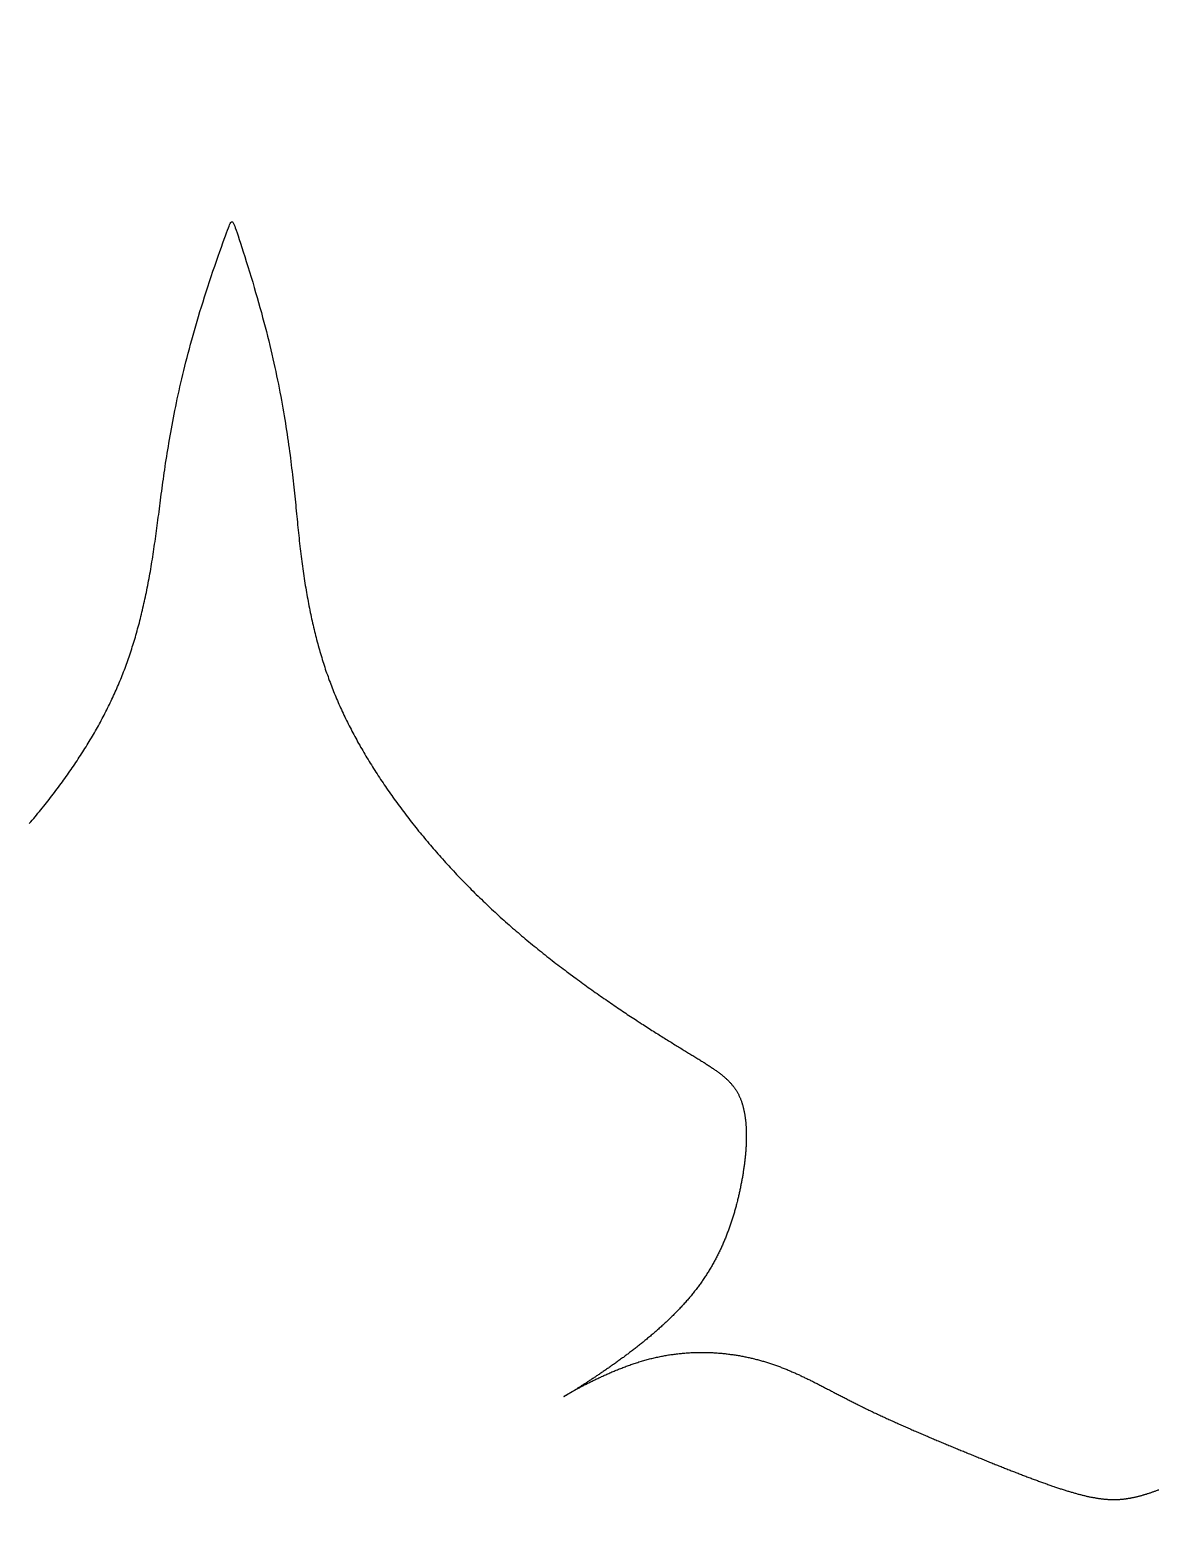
# Model space of a CAD drawing. Header units: feet. Extents: x 0 to 841, y 0 to 594.
# Drawn here: x 649.676 to 650.113, y 121.407 to 121.985 of the extents above; entities that cross this region are included whole.
import ezdxf

# ---------------------------------------------------------------- set-up
doc = ezdxf.new("R2010")
doc.units = ezdxf.units.FT
doc.header["$MEASUREMENT"] = 0
doc.layers.add('LOGO', color=7, linetype='Continuous')

# ---------------------------------------------------------------- blocks, each defined once
blk = doc.blocks.new('YOTA')
h = blk.add_hatch(color=1)
edge = h.paths.add_edge_path()
edge.add_arc((302.8865, 246.9749), 39.995, 0, 360)
edge = h.paths.add_edge_path(flags=16)
edge.add_arc((302.8865, 246.9749), 39.7003, 0, 360)
at = {"color": 2}
blk.add_lwpolyline([(302.1669, 213.4673), (302.1687, 213.4694), (302.1705, 213.4715), (302.1723, 213.4737), (302.1741, 213.4758), (302.1758, 213.4779), (302.1776, 213.4801), (302.1794, 213.4822), (302.1811, 213.4844), (302.1828, 213.4865), (302.1846, 213.4887), (302.1863, 213.4908), (302.188, 213.493), (302.1897, 213.4951), (302.1914, 213.4973), (302.1931, 213.4994), (302.1947, 213.5016), (302.1964, 213.5037), (302.198, 213.5059), (302.1997, 213.5081), (302.2013, 213.5102), (302.2029, 213.5124), (302.2045, 213.5146), (302.2061, 213.5167), (302.2077, 213.5189), (302.2092, 213.5211), (302.2108, 213.5232), (302.2123, 213.5254), (302.2139, 213.5276), (302.2154, 213.5297), (302.2169, 213.5319), (302.2184, 213.5341), (302.2199, 213.5362), (302.2214, 213.5384), (302.2229, 213.5406), (302.2243, 213.5427), (302.2258, 213.5449), (302.2272, 213.5471), (302.2286, 213.5493), (302.23, 213.5514), (302.2314, 213.5536), (302.2328, 213.5558), (302.2342, 213.5579), (302.2356, 213.5601), (302.2369, 213.5623), (302.2383, 213.5644), (302.2396, 213.5666), (302.2409, 213.5687), (302.2422, 213.5709), (302.2435, 213.5731), (302.2448, 213.5752), (302.246, 213.5774), (302.2473, 213.5796), (302.2485, 213.5817), (302.2498, 213.5839), (302.251, 213.5861), (302.2522, 213.5882), (302.2534, 213.5904), (302.2546, 213.5926), (302.2557, 213.5947), (302.2569, 213.5969), (302.2581, 213.5991), (302.2592, 213.6012), (302.2603, 213.6034), (302.2614, 213.6056), (302.2625, 213.6078), (302.2636, 213.61), (302.2647, 213.6122), (302.2658, 213.6143), (302.2668, 213.6165), (302.2679, 213.6187), (302.2689, 213.6209), (302.27, 213.6232), (302.271, 213.6254), (302.272, 213.6276), (302.273, 213.6298), (302.274, 213.632), (302.275, 213.6343), (302.2759, 213.6365), (302.2769, 213.6388), (302.2778, 213.641), (302.2788, 213.6433), (302.2797, 213.6455), (302.2806, 213.6478), (302.2815, 213.6501), (302.2824, 213.6524), (302.2833, 213.6547), (302.2842, 213.657), (302.2851, 213.6593), (302.2859, 213.6616), (302.2868, 213.664), (302.2876, 213.6663), (302.2884, 213.6686), (302.2893, 213.671), (302.2901, 213.6734), (302.2909, 213.6757), (302.2917, 213.6781), (302.2925, 213.6805), (302.2933, 213.6829), (302.294, 213.6854), (302.2948, 213.6878), (302.2956, 213.6902), (302.2963, 213.6927), (302.297, 213.6951), (302.2978, 213.6976), (302.2985, 213.7001), (302.2992, 213.7026), (302.2999, 213.7051), (302.3006, 213.7077), (302.3013, 213.7102), (302.302, 213.7127), (302.3027, 213.7153), (302.3033, 213.7179), (302.304, 213.7205), (302.3046, 213.7231), (302.3053, 213.7257), (302.3059, 213.7284), (302.3066, 213.731), (302.3072, 213.7337), (302.3078, 213.7364), (302.3084, 213.7391), (302.309, 213.7418), (302.3096, 213.7445), (302.3102, 213.7473), (302.3108, 213.75), (302.3114, 213.7528), (302.3119, 213.7556), (302.3125, 213.7584), (302.313, 213.7613), (302.3136, 213.7641), (302.3141, 213.767), (302.3147, 213.7699), (302.3152, 213.7728), (302.3157, 213.7757), (302.3163, 213.7787), (302.3168, 213.7816), (302.3173, 213.7846), (302.3178, 213.7876), (302.3183, 213.7906), (302.3188, 213.7937), (302.3193, 213.7967), (302.3197, 213.7998), (302.3202, 213.8029), (302.3207, 213.8061), (302.3212, 213.8092), (302.3216, 213.8124), (302.3221, 213.8156), (302.3225, 213.8188), (302.323, 213.822), (302.3234, 213.8253), (302.3239, 213.8286), (302.3243, 213.8319), (302.3248, 213.8352), (302.3252, 213.8386), (302.3257, 213.842), (302.3261, 213.8454), (302.3266, 213.8489), (302.327, 213.8523), (302.3275, 213.8558), (302.3279, 213.8594), (302.3284, 213.8629), (302.3288, 213.8665), (302.3293, 213.8701), (302.3298, 213.8738), (302.3303, 213.8775), (302.3308, 213.8812), (302.3313, 213.8849), (302.3318, 213.8887), (302.3324, 213.8926), (302.3329, 213.8964), (302.3335, 213.9003), (302.334, 213.9042), (302.3346, 213.9082), (302.3352, 213.9122), (302.3358, 213.9163), (302.3365, 213.9204), (302.3371, 213.9245), (302.3378, 213.9287), (302.3385, 213.9329), (302.3392, 213.9371), (302.3399, 213.9414), (302.3407, 213.9458), (302.3414, 213.9501), (302.3422, 213.9546), (302.3431, 213.959), (302.3439, 213.9636), (302.3448, 213.9681), (302.3457, 213.9727), (302.3466, 213.9774), (302.3476, 213.9821), (302.3486, 213.9869), (302.3496, 213.9917), (302.3506, 213.9965), (302.3517, 214.0014), (302.3528, 214.0064), (302.354, 214.0114), (302.3552, 214.0165), (302.3564, 214.0216), (302.3576, 214.0268), (302.3589, 214.032), (302.3603, 214.0373), (302.3616, 214.0426), (302.363, 214.048), (302.3645, 214.0535), (302.3659, 214.059), (302.3675, 214.0646), (302.369, 214.0702), (302.3707, 214.0759), (302.3723, 214.0817), (302.374, 214.0875), (302.3758, 214.0934), (302.3775, 214.0993), (302.3794, 214.1053), (302.3813, 214.1114), (302.3832, 214.1175), (302.3852, 214.1237), (302.3872, 214.13), (302.3893, 214.1363), (302.3915, 214.1427), (302.3936, 214.1491), (302.3958, 214.1554), (302.3979, 214.1616), (302.4, 214.1677), (302.4021, 214.1735), (302.404, 214.179), (302.4058, 214.1841), (302.4075, 214.1888), (302.409, 214.193), (302.4104, 214.1967), (302.4116, 214.1999), (302.4126, 214.2026), (302.4135, 214.2048), (302.4142, 214.2066), (302.4149, 214.208), (302.4155, 214.2091), (302.416, 214.2098), (302.4165, 214.2102), (302.417, 214.2103), (302.4175, 214.2102), (302.418, 214.2097), (302.4185, 214.209), (302.4191, 214.208), (302.4197, 214.2065), (302.4204, 214.2047), (302.4212, 214.2025), (302.4222, 214.1997), (302.4233, 214.1965), (302.4245, 214.1928), (302.4259, 214.1885), (302.4274, 214.1838), (302.4291, 214.1786), (302.4309, 214.1731), (302.4328, 214.1672), (302.4347, 214.1611), (302.4367, 214.1548), (302.4387, 214.1484), (302.4406, 214.142), (302.4426, 214.1355), (302.4445, 214.1291), (302.4463, 214.1228), (302.4482, 214.1166), (302.4499, 214.1104), (302.4516, 214.1043), (302.4533, 214.0982), (302.4549, 214.0922), (302.4565, 214.0863), (302.458, 214.0804), (302.4595, 214.0746), (302.461, 214.0689), (302.4624, 214.0632), (302.4637, 214.0576), (302.4651, 214.0521), (302.4663, 214.0466), (302.4676, 214.0411), (302.4688, 214.0357), (302.47, 214.0304), (302.4711, 214.0252), (302.4722, 214.0199), (302.4733, 214.0148), (302.4743, 214.0097), (302.4753, 214.0047), (302.4763, 213.9997), (302.4772, 213.9947), (302.4781, 213.9898), (302.479, 213.985), (302.4799, 213.9802), (302.4807, 213.9755), (302.4815, 213.9708), (302.4823, 213.9662), (302.483, 213.9616), (302.4837, 213.957), (302.4844, 213.9525), (302.4851, 213.9481), (302.4858, 213.9437), (302.4864, 213.9393), (302.487, 213.935), (302.4876, 213.9307), (302.4881, 213.9265), (302.4887, 213.9223), (302.4892, 213.9182), (302.4897, 213.9141), (302.4902, 213.91), (302.4907, 213.906), (302.4912, 213.902), (302.4917, 213.898), (302.4921, 213.8941), (302.4925, 213.8903), (302.493, 213.8864), (302.4934, 213.8826), (302.4938, 213.8789), (302.4942, 213.8751), (302.4946, 213.8714), (302.4949, 213.8678), (302.4953, 213.8641), (302.4957, 213.8605), (302.496, 213.8569), (302.4964, 213.8534), (302.4967, 213.8499), (302.4971, 213.8464), (302.4974, 213.843), (302.4978, 213.8395), (302.4981, 213.8361), (302.4985, 213.8327), (302.4988, 213.8294), (302.4992, 213.8261), (302.4995, 213.8228), (302.4999, 213.8195), (302.5002, 213.8162), (302.5006, 213.813), (302.501, 213.8098), (302.5014, 213.8066), (302.5017, 213.8035), (302.5021, 213.8003), (302.5025, 213.7972), (302.5029, 213.7941), (302.5033, 213.791), (302.5037, 213.788), (302.5041, 213.7849), (302.5045, 213.7819), (302.5049, 213.7789), (302.5054, 213.7759), (302.5058, 213.773), (302.5063, 213.77), (302.5067, 213.7671), (302.5072, 213.7642), (302.5076, 213.7613), (302.5081, 213.7585), (302.5086, 213.7556), (302.509, 213.7528), (302.5095, 213.75), (302.51, 213.7472), (302.5105, 213.7444), (302.511, 213.7416), (302.5116, 213.7389), (302.5121, 213.7361), (302.5126, 213.7334), (302.5132, 213.7307), (302.5137, 213.728), (302.5143, 213.7254), (302.5148, 213.7227), (302.5154, 213.7201), (302.516, 213.7175), (302.5166, 213.7148), (302.5171, 213.7122), (302.5177, 213.7097), (302.5184, 213.7071), (302.519, 213.7045), (302.5196, 213.702), (302.5202, 213.6994), (302.5209, 213.6969), (302.5215, 213.6944), (302.5222, 213.6919), (302.5229, 213.6894), (302.5235, 213.687), (302.5242, 213.6845), (302.5249, 213.682), (302.5256, 213.6796), (302.5263, 213.6772), (302.527, 213.6748), (302.5278, 213.6723), (302.5285, 213.6699), (302.5293, 213.6676), (302.53, 213.6652), (302.5308, 213.6628), (302.5316, 213.6604), (302.5323, 213.6581), (302.5331, 213.6557), (302.5339, 213.6534), (302.5348, 213.6511), (302.5356, 213.6488), (302.5364, 213.6464), (302.5372, 213.6441), (302.5381, 213.6418), (302.539, 213.6395), (302.5398, 213.6373), (302.5407, 213.635), (302.5416, 213.6327), (302.5425, 213.6304), (302.5434, 213.6282), (302.5443, 213.6259), (302.5453, 213.6237), (302.5462, 213.6214), (302.5472, 213.6192), (302.5481, 213.6169), (302.5491, 213.6147), (302.5501, 213.6125), (302.5511, 213.6103), (302.5521, 213.608), (302.5531, 213.6058), (302.5542, 213.6036), (302.5552, 213.6014), (302.5563, 213.5992), (302.5573, 213.597), (302.5584, 213.5948), (302.5595, 213.5926), (302.5606, 213.5904), (302.5617, 213.5882), (302.5628, 213.586), (302.564, 213.5838), (302.5651, 213.5816), (302.5663, 213.5794), (302.5674, 213.5772), (302.5686, 213.575), (302.5698, 213.5728), (302.571, 213.5706), (302.5722, 213.5684), (302.5734, 213.5662), (302.5747, 213.564), (302.5759, 213.5618), (302.5772, 213.5596), (302.5785, 213.5574), (302.5798, 213.5552), (302.5811, 213.553), (302.5824, 213.5507), (302.5837, 213.5485), (302.585, 213.5463), (302.5864, 213.5441), (302.5878, 213.5419), (302.5891, 213.5397), (302.5905, 213.5375), (302.5919, 213.5353), (302.5933, 213.5331), (302.5947, 213.5309), (302.5962, 213.5287), (302.5976, 213.5264), (302.599, 213.5242), (302.6005, 213.522), (302.602, 213.5198), (302.6035, 213.5176), (302.605, 213.5154), (302.6065, 213.5132), (302.608, 213.511), (302.6095, 213.5088), (302.6111, 213.5065), (302.6126, 213.5043), (302.6142, 213.5021), (302.6157, 213.4999), (302.6173, 213.4977), (302.6189, 213.4955), (302.6205, 213.4933), (302.6221, 213.4911), (302.6238, 213.4889), (302.6254, 213.4867), (302.627, 213.4845), (302.6287, 213.4823), (302.6304, 213.4801), (302.632, 213.4779), (302.6337, 213.4757), (302.6354, 213.4735), (302.6371, 213.4713), (302.6388, 213.4691), (302.6405, 213.4669), (302.6423, 213.4648), (302.644, 213.4626), (302.6458, 213.4604), (302.6475, 213.4582), (302.6493, 213.456), (302.6511, 213.4539), (302.6529, 213.4517), (302.6547, 213.4495), (302.6565, 213.4474), (302.6583, 213.4452), (302.6601, 213.443), (302.662, 213.4409), (302.6638, 213.4387), (302.6656, 213.4366), (302.6675, 213.4344), (302.6694, 213.4323), (302.6713, 213.4301), (302.6731, 213.428), (302.675, 213.4259), (302.6769, 213.4237), (302.6788, 213.4216), (302.6808, 213.4195), (302.6827, 213.4174), (302.6846, 213.4153), (302.6866, 213.4131), (302.6885, 213.411), (302.6905, 213.4089), (302.6924, 213.4068), (302.6944, 213.4047), (302.6964, 213.4026), (302.6984, 213.4006), (302.7004, 213.3985), (302.7024, 213.3964), (302.7044, 213.3943), (302.7064, 213.3922), (302.7085, 213.3902), (302.7105, 213.3881), (302.7125, 213.3861), (302.7146, 213.384), (302.7166, 213.382), (302.7187, 213.3799), (302.7208, 213.3779), (302.7229, 213.3759), (302.7249, 213.3739), (302.727, 213.3718), (302.7291, 213.3698), (302.7312, 213.3678), (302.7334, 213.3658), (302.7355, 213.3638), (302.7376, 213.3618), (302.7397, 213.3599), (302.7419, 213.3579), (302.744, 213.3559), (302.7462, 213.354), (302.7483, 213.352), (302.7505, 213.35), (302.7526, 213.3481), (302.7548, 213.3462), (302.757, 213.3442), (302.7592, 213.3423), (302.7614, 213.3404), (302.7635, 213.3385), (302.7657, 213.3366), (302.7679, 213.3347), (302.7702, 213.3328), (302.7724, 213.3309), (302.7746, 213.329), (302.7768, 213.3272), (302.779, 213.3253), (302.7812, 213.3234), (302.7835, 213.3216), (302.7857, 213.3198), (302.7879, 213.3179), (302.7901, 213.3161), (302.7924, 213.3143), (302.7946, 213.3125), (302.7968, 213.3107), (302.7991, 213.3089), (302.8013, 213.3071), (302.8036, 213.3053), (302.8058, 213.3035), (302.808, 213.3018), (302.8103, 213.3), (302.8125, 213.2983), (302.8148, 213.2965), (302.817, 213.2948), (302.8192, 213.2931), (302.8215, 213.2914), (302.8237, 213.2897), (302.8259, 213.288), (302.8282, 213.2863), (302.8304, 213.2846), (302.8326, 213.283), (302.8348, 213.2813), (302.8371, 213.2797), (302.8393, 213.278), (302.8415, 213.2764), (302.8437, 213.2748), (302.8459, 213.2731), (302.8481, 213.2715), (302.8503, 213.2699), (302.8525, 213.2684), (302.8547, 213.2668), (302.8569, 213.2652), (302.859, 213.2637), (302.8612, 213.2621), (302.8634, 213.2606), (302.8655, 213.259), (302.8677, 213.2575), (302.8699, 213.256), (302.872, 213.2545), (302.8741, 213.253), (302.8763, 213.2515), (302.8784, 213.2501), (302.8805, 213.2486), (302.8826, 213.2472), (302.8847, 213.2457), (302.8868, 213.2443), (302.8888, 213.2429), (302.8909, 213.2415), (302.893, 213.2401), (302.895, 213.2387), (302.8971, 213.2373), (302.8991, 213.236), (302.9011, 213.2346), (302.9031, 213.2333), (302.9051, 213.2319), (302.9071, 213.2306), (302.9091, 213.2293), (302.9111, 213.228), (302.913, 213.2267), (302.915, 213.2254), (302.9169, 213.2242), (302.9188, 213.2229), (302.9207, 213.2217), (302.9226, 213.2204), (302.9245, 213.2192), (302.9264, 213.218), (302.9283, 213.2168), (302.9301, 213.2156), (302.9319, 213.2145), (302.9337, 213.2133), (302.9355, 213.2122), (302.9373, 213.211), (302.9391, 213.2099), (302.9409, 213.2088), (302.9426, 213.2077), (302.9443, 213.2066), (302.946, 213.2055), (302.9477, 213.2045), (302.9494, 213.2034), (302.9511, 213.2024), (302.9527, 213.2014), (302.9544, 213.2004), (302.956, 213.1994), (302.9576, 213.1984), (302.9591, 213.1974), (302.9607, 213.1964), (302.9623, 213.1955), (302.9638, 213.1945), (302.9653, 213.1936), (302.9668, 213.1927), (302.9683, 213.1918), (302.9697, 213.1909), (302.9712, 213.19), (302.9726, 213.1891), (302.974, 213.1883), (302.9754, 213.1874), (302.9768, 213.1866), (302.9782, 213.1858), (302.9795, 213.1849), (302.9808, 213.1841), (302.9822, 213.1833), (302.9835, 213.1825), (302.9847, 213.1817), (302.986, 213.181), (302.9873, 213.1802), (302.9885, 213.1794), (302.9897, 213.1787), (302.9909, 213.178), (302.9921, 213.1772), (302.9933, 213.1765), (302.9944, 213.1758), (302.9956, 213.1751), (302.9967, 213.1743), (302.9978, 213.1736), (302.9989, 213.1729), (303, 213.1723), (303.0011, 213.1716), (303.0021, 213.1709), (303.0032, 213.1702), (303.0042, 213.1696), (303.0052, 213.1689), (303.0062, 213.1682), (303.0072, 213.1676), (303.0082, 213.1669), (303.0092, 213.1663), (303.0101, 213.1656), (303.011, 213.165), (303.0119, 213.1644), (303.0129, 213.1637), (303.0137, 213.1631), (303.0146, 213.1625), (303.0155, 213.1619), (303.0163, 213.1612), (303.0172, 213.1606), (303.018, 213.16), (303.0188, 213.1594), (303.0196, 213.1588), (303.0204, 213.1582), (303.0212, 213.1575), (303.022, 213.1569), (303.0227, 213.1563), (303.0235, 213.1557), (303.0242, 213.1551), (303.0249, 213.1545), (303.0256, 213.1539), (303.0263, 213.1532), (303.027, 213.1526), (303.0277, 213.152), (303.0283, 213.1514), (303.029, 213.1508), (303.0296, 213.1502), (303.0302, 213.1495), (303.0308, 213.1489), (303.0314, 213.1483), (303.032, 213.1477), (303.0326, 213.147), (303.0332, 213.1464), (303.0338, 213.1457), (303.0343, 213.1451), (303.0349, 213.1444), (303.0354, 213.1438), (303.0359, 213.1431), (303.0364, 213.1425), (303.0369, 213.1418), (303.0374, 213.1411), (303.0379, 213.1405), (303.0384, 213.1398), (303.0388, 213.1391), (303.0393, 213.1384), (303.0397, 213.1377), (303.0402, 213.137), (303.0406, 213.1363), (303.041, 213.1356), (303.0414, 213.1348), (303.0418, 213.1341), (303.0422, 213.1334), (303.0426, 213.1326), (303.0429, 213.1319), (303.0433, 213.1311), (303.0437, 213.1303), (303.044, 213.1295), (303.0444, 213.1288), (303.0447, 213.128), (303.045, 213.1272), (303.0453, 213.1263), (303.0456, 213.1255), (303.0459, 213.1247), (303.0462, 213.1238), (303.0465, 213.123), (303.0468, 213.1221), (303.047, 213.1213), (303.0473, 213.1204), (303.0476, 213.1195), (303.0478, 213.1186), (303.048, 213.1177), (303.0483, 213.1168), (303.0485, 213.1159), (303.0487, 213.115), (303.0489, 213.114), (303.0491, 213.1131), (303.0493, 213.1121), (303.0495, 213.1112), (303.0497, 213.1102), (303.0499, 213.1092), (303.05, 213.1083), (303.0502, 213.1073), (303.0503, 213.1063), (303.0505, 213.1053), (303.0506, 213.1043), (303.0507, 213.1033), (303.0509, 213.1022), (303.051, 213.1012), (303.0511, 213.1002), (303.0512, 213.0991), (303.0513, 213.0981), (303.0514, 213.097), (303.0515, 213.0959), (303.0515, 213.0949), (303.0516, 213.0938), (303.0517, 213.0927), (303.0517, 213.0916), (303.0518, 213.0905), (303.0518, 213.0894), (303.0519, 213.0883), (303.0519, 213.0872), (303.0519, 213.0861), (303.0519, 213.085), (303.052, 213.0839), (303.052, 213.0827), (303.052, 213.0816), (303.052, 213.0805), (303.052, 213.0793), (303.0519, 213.0782), (303.0519, 213.077), (303.0519, 213.0758), (303.0519, 213.0747), (303.0518, 213.0735), (303.0518, 213.0723), (303.0517, 213.0712), (303.0517, 213.07), (303.0516, 213.0688), (303.0515, 213.0676), (303.0515, 213.0664), (303.0514, 213.0652), (303.0513, 213.064), (303.0512, 213.0628), (303.0511, 213.0616), (303.051, 213.0604), (303.0509, 213.0592), (303.0508, 213.058), (303.0507, 213.0568), (303.0506, 213.0555), (303.0504, 213.0543), (303.0503, 213.0531), (303.0502, 213.0518), (303.05, 213.0506), (303.0499, 213.0494), (303.0497, 213.0481), (303.0496, 213.0469), (303.0494, 213.0457), (303.0492, 213.0444), (303.0491, 213.0432), (303.0489, 213.0419), (303.0487, 213.0407), (303.0485, 213.0394), (303.0483, 213.0382), (303.0481, 213.0369), (303.0479, 213.0357), (303.0477, 213.0344), (303.0475, 213.0331), (303.0473, 213.0319), (303.0471, 213.0306), (303.0469, 213.0294), (303.0466, 213.0281), (303.0464, 213.0268), (303.0462, 213.0256), (303.0459, 213.0243), (303.0457, 213.0231), (303.0454, 213.0218), (303.0452, 213.0205), (303.0449, 213.0193), (303.0447, 213.018), (303.0444, 213.0167), (303.0441, 213.0155), (303.0439, 213.0142), (303.0436, 213.013), (303.0433, 213.0117), (303.043, 213.0104), (303.0428, 213.0092), (303.0425, 213.0079), (303.0422, 213.0066), (303.0419, 213.0054), (303.0416, 213.0041), (303.0413, 213.0029), (303.0409, 213.0016), (303.0406, 213.0003), (303.0403, 212.9991), (303.04, 212.9978), (303.0396, 212.9966), (303.0393, 212.9953), (303.039, 212.9941), (303.0386, 212.9928), (303.0383, 212.9916), (303.0379, 212.9903), (303.0376, 212.989), (303.0372, 212.9878), (303.0368, 212.9865), (303.0365, 212.9853), (303.0361, 212.984), (303.0357, 212.9828), (303.0353, 212.9816), (303.0349, 212.9803), (303.0345, 212.9791), (303.0341, 212.9778), (303.0337, 212.9766), (303.0333, 212.9753), (303.0329, 212.9741), (303.0325, 212.9728), (303.0321, 212.9716), (303.0316, 212.9704), (303.0312, 212.9691), (303.0308, 212.9679), (303.0303, 212.9667), (303.0299, 212.9654), (303.0294, 212.9642), (303.0289, 212.963), (303.0285, 212.9617), (303.028, 212.9605), (303.0275, 212.9593), (303.027, 212.9581), (303.0265, 212.9568), (303.0261, 212.9556), (303.0256, 212.9544), (303.025, 212.9532), (303.0245, 212.952), (303.024, 212.9507), (303.0235, 212.9495), (303.023, 212.9483), (303.0224, 212.9471), (303.0219, 212.9459), (303.0213, 212.9447), (303.0208, 212.9435), (303.0202, 212.9423), (303.0197, 212.9411), (303.0191, 212.9399), (303.0185, 212.9387), (303.0179, 212.9375), (303.0173, 212.9363), (303.0167, 212.9351), (303.0161, 212.9339), (303.0155, 212.9327), (303.0149, 212.9315), (303.0143, 212.9303), (303.0137, 212.9291), (303.013, 212.928), (303.0124, 212.9268), (303.0117, 212.9256), (303.0111, 212.9244), (303.0104, 212.9232), (303.0097, 212.9221), (303.0091, 212.9209), (303.0084, 212.9197), (303.0077, 212.9186), (303.007, 212.9174), (303.0063, 212.9162), (303.0056, 212.9151), (303.0049, 212.9139), (303.0042, 212.9128), (303.0034, 212.9116), (303.0027, 212.9105), (303.002, 212.9093), (303.0012, 212.9082), (303.0004, 212.907), (302.9997, 212.9059), (302.9989, 212.9047), (302.9981, 212.9036), (302.9973, 212.9025), (302.9966, 212.9013), (302.9958, 212.9002), (302.9949, 212.8991), (302.9941, 212.8979), (302.9933, 212.8968), (302.9925, 212.8957), (302.9916, 212.8946), (302.9908, 212.8935), (302.9899, 212.8924), (302.9891, 212.8913), (302.9882, 212.8901), (302.9873, 212.889), (302.9865, 212.8879), (302.9856, 212.8868), (302.9847, 212.8857), (302.9838, 212.8847), (302.9829, 212.8836), (302.982, 212.8825), (302.981, 212.8814), (302.9801, 212.8803), (302.9792, 212.8792), (302.9782, 212.8782), (302.9773, 212.8771), (302.9764, 212.876), (302.9754, 212.8749), (302.9744, 212.8739), (302.9735, 212.8728), (302.9725, 212.8718), (302.9715, 212.8707), (302.9705, 212.8697), (302.9695, 212.8686), (302.9685, 212.8676), (302.9676, 212.8665), (302.9665, 212.8655), (302.9655, 212.8644), (302.9645, 212.8634), (302.9635, 212.8624), (302.9625, 212.8613), (302.9615, 212.8603), (302.9604, 212.8593), (302.9594, 212.8583), (302.9584, 212.8573), (302.9573, 212.8563), (302.9563, 212.8553), (302.9552, 212.8542), (302.9542, 212.8532), (302.9531, 212.8522), (302.952, 212.8513), (302.951, 212.8503), (302.9499, 212.8493), (302.9488, 212.8483), (302.9478, 212.8473), (302.9467, 212.8463), (302.9456, 212.8454), (302.9445, 212.8444), (302.9434, 212.8434), (302.9423, 212.8425), (302.9413, 212.8415), (302.9402, 212.8405), (302.9391, 212.8396), (302.938, 212.8386), (302.9369, 212.8377), (302.9358, 212.8367), (302.9347, 212.8358), (302.9336, 212.8349), (302.9325, 212.8339), (302.9313, 212.833), (302.9302, 212.8321), (302.9291, 212.8312), (302.928, 212.8303), (302.9269, 212.8293), (302.9258, 212.8284), (302.9247, 212.8275), (302.9236, 212.8266), (302.9224, 212.8257), (302.9213, 212.8248), (302.9202, 212.8239), (302.9191, 212.8231), (302.918, 212.8222), (302.9169, 212.8213), (302.9157, 212.8204), (302.9146, 212.8196), (302.9135, 212.8187), (302.9124, 212.8178), (302.9113, 212.817), (302.9102, 212.8161), (302.909, 212.8153), (302.9079, 212.8144), (302.9068, 212.8136), (302.9057, 212.8127), (302.9046, 212.8119), (302.9035, 212.8111), (302.9024, 212.8103), (302.9013, 212.8094), (302.9002, 212.8086), (302.899, 212.8078), (302.8979, 212.807), (302.8968, 212.8062), (302.8957, 212.8054), (302.8946, 212.8046), (302.8935, 212.8038), (302.8925, 212.803), (302.8914, 212.8022), (302.8903, 212.8015), (302.8892, 212.8007), (302.8881, 212.7999), (302.887, 212.7992), (302.8859, 212.7984), (302.8849, 212.7976), (302.8838, 212.7969), (302.8827, 212.7961), (302.8817, 212.7954), (302.8806, 212.7947), (302.8795, 212.7939), (302.8785, 212.7932), (302.8774, 212.7925), (302.8764, 212.7918), (302.8754, 212.7911), (302.8743, 212.7904), (302.8733, 212.7897), (302.8723, 212.789), (302.8713, 212.7883), (302.8702, 212.7876), (302.8692, 212.7869), (302.8682, 212.7863), (302.8672, 212.7856), (302.8663, 212.7849), (302.8653, 212.7843), (302.8643, 212.7836), (302.8633, 212.783), (302.8624, 212.7824), (302.8614, 212.7818), (302.8605, 212.7811), (302.8596, 212.7805), (302.8586, 212.7799), (302.8577, 212.7793), (302.8568, 212.7787), (302.8559, 212.7782), (302.855, 212.7776), (302.8542, 212.777), (302.8533, 212.7765), (302.8524, 212.7759), (302.8516, 212.7754), (302.8507, 212.7748), (302.8499, 212.7743), (302.8491, 212.7738), (302.8483, 212.7733), (302.8475, 212.7728), (302.8467, 212.7723), (302.8459, 212.7718), (302.8452, 212.7713), (302.8444, 212.7708), (302.8437, 212.7704), (302.843, 212.7699), (302.8423, 212.7695), (302.8416, 212.769), (302.8409, 212.7686), (302.8402, 212.7682), (302.8396, 212.7678), (302.8389, 212.7674), (302.8383, 212.767), (302.8377, 212.7666), (302.8371, 212.7662), (302.8365, 212.7659), (302.8359, 212.7655), (302.8353, 212.7652), (302.8348, 212.7649), (302.8343, 212.7645), (302.8338, 212.7642), (302.8333, 212.7639), (302.8328, 212.7637), (302.8323, 212.7634), (302.8319, 212.7631), (302.8314, 212.7628), (302.831, 212.7626), (302.8306, 212.7624), (302.8303, 212.7621), (302.8299, 212.7619), (302.8296, 212.7617), (302.8292, 212.7615), (302.8289, 212.7614), (302.8286, 212.7612), (302.8284, 212.761), (302.8281, 212.7609), (302.8279, 212.7608), (302.8277, 212.7606), (302.8275, 212.7605), (302.8273, 212.7604), (302.8271, 212.7603), (302.827, 212.7603), (302.8269, 212.7602), (302.8268, 212.7602), (302.8267, 212.7601), (302.8267, 212.7601), (302.8267, 212.7601), (302.8266, 212.7601), (302.8267, 212.7601), (302.8267, 212.7601), (302.8267, 212.7602), (302.8268, 212.7602), (302.8269, 212.7603), (302.827, 212.7604), (302.8272, 212.7605), (302.8274, 212.7606), (302.8275, 212.7607), (302.8278, 212.7608), (302.828, 212.761), (302.8283, 212.7611), (302.8285, 212.7613), (302.8288, 212.7615), (302.8292, 212.7617), (302.8295, 212.7619), (302.8299, 212.7621), (302.8303, 212.7624), (302.8307, 212.7626), (302.8311, 212.7629), (302.8316, 212.7631), (302.8321, 212.7634), (302.8326, 212.7637), (302.8331, 212.764), (302.8337, 212.7643), (302.8342, 212.7647), (302.8348, 212.765), (302.8354, 212.7653), (302.836, 212.7657), (302.8367, 212.7661), (302.8373, 212.7664), (302.838, 212.7668), (302.8387, 212.7672), (302.8395, 212.7676), (302.8402, 212.768), (302.841, 212.7685), (302.8417, 212.7689), (302.8425, 212.7693), (302.8433, 212.7698), (302.8442, 212.7702), (302.845, 212.7707), (302.8459, 212.7711), (302.8468, 212.7716), (302.8476, 212.7721), (302.8486, 212.7726), (302.8495, 212.7731), (302.8504, 212.7736), (302.8514, 212.7741), (302.8524, 212.7746), (302.8534, 212.7751), (302.8544, 212.7756), (302.8554, 212.7761), (302.8564, 212.7766), (302.8575, 212.7772), (302.8585, 212.7777), (302.8596, 212.7782), (302.8607, 212.7788), (302.8618, 212.7793), (302.8629, 212.7799), (302.864, 212.7804), (302.8651, 212.781), (302.8663, 212.7815), (302.8675, 212.7821), (302.8686, 212.7826), (302.8698, 212.7832), (302.871, 212.7838), (302.8722, 212.7843), (302.8734, 212.7849), (302.8747, 212.7855), (302.8759, 212.786), (302.8771, 212.7866), (302.8784, 212.7871), (302.8797, 212.7877), (302.8809, 212.7883), (302.8822, 212.7888), (302.8835, 212.7894), (302.8848, 212.79), (302.8861, 212.7905), (302.8875, 212.7911), (302.8888, 212.7916), (302.8901, 212.7922), (302.8915, 212.7927), (302.8928, 212.7933), (302.8942, 212.7938), (302.8955, 212.7944), (302.8969, 212.7949), (302.8983, 212.7954), (302.8997, 212.796), (302.901, 212.7965), (302.9024, 212.797), (302.9038, 212.7975), (302.9052, 212.798), (302.9066, 212.7986), (302.9081, 212.7991), (302.9095, 212.7996), (302.9109, 212.8001), (302.9123, 212.8005), (302.9137, 212.801), (302.9152, 212.8015), (302.9166, 212.802), (302.918, 212.8024), (302.9195, 212.8029), (302.9209, 212.8033), (302.9224, 212.8038), (302.9238, 212.8042), (302.9253, 212.8046), (302.9267, 212.805), (302.9282, 212.8054), (302.9296, 212.8058), (302.9311, 212.8062), (302.9325, 212.8066), (302.934, 212.807), (302.9354, 212.8073), (302.9369, 212.8077), (302.9384, 212.808), (302.9398, 212.8084), (302.9413, 212.8087), (302.9427, 212.809), (302.9442, 212.8093), (302.9457, 212.8096), (302.9471, 212.8099), (302.9486, 212.8102), (302.95, 212.8105), (302.9515, 212.8107), (302.9529, 212.811), (302.9544, 212.8112), (302.9559, 212.8115), (302.9573, 212.8117), (302.9588, 212.8119), (302.9602, 212.8121), (302.9617, 212.8123), (302.9631, 212.8125), (302.9646, 212.8127), (302.966, 212.8129), (302.9675, 212.8131), (302.9689, 212.8132), (302.9704, 212.8134), (302.9718, 212.8135), (302.9733, 212.8137), (302.9747, 212.8138), (302.9762, 212.8139), (302.9776, 212.814), (302.9791, 212.8141), (302.9805, 212.8142), (302.982, 212.8143), (302.9834, 212.8144), (302.9848, 212.8145), (302.9863, 212.8145), (302.9877, 212.8146), (302.9891, 212.8146), (302.9906, 212.8147), (302.992, 212.8147), (302.9934, 212.8147), (302.9949, 212.8147), (302.9963, 212.8147), (302.9977, 212.8147), (302.9991, 212.8147), (303.0006, 212.8147), (303.002, 212.8147), (303.0034, 212.8147), (303.0048, 212.8146), (303.0062, 212.8146), (303.0076, 212.8145), (303.009, 212.8145), (303.0105, 212.8144), (303.0119, 212.8143), (303.0133, 212.8142), (303.0147, 212.8141), (303.0161, 212.814), (303.0175, 212.8139), (303.0189, 212.8138), (303.0202, 212.8137), (303.0216, 212.8136), (303.023, 212.8135), (303.0244, 212.8133), (303.0258, 212.8132), (303.0272, 212.813), (303.0285, 212.8129), (303.0299, 212.8127), (303.0313, 212.8125), (303.0326, 212.8123), (303.034, 212.8122), (303.0354, 212.812), (303.0367, 212.8118), (303.0381, 212.8116), (303.0394, 212.8113), (303.0408, 212.8111), (303.0421, 212.8109), (303.0435, 212.8107), (303.0448, 212.8104), (303.0461, 212.8102), (303.0475, 212.8099), (303.0488, 212.8097), (303.0501, 212.8094), (303.0514, 212.8092), (303.0527, 212.8089), (303.0541, 212.8086), (303.0554, 212.8083), (303.0567, 212.808), (303.058, 212.8077), (303.0593, 212.8074), (303.0606, 212.8071), (303.0619, 212.8068), (303.0631, 212.8065), (303.0644, 212.8061), (303.0657, 212.8058), (303.067, 212.8055), (303.0682, 212.8051), (303.0695, 212.8048), (303.0708, 212.8044), (303.072, 212.804), (303.0733, 212.8037), (303.0745, 212.8033), (303.0758, 212.8029), (303.077, 212.8025), (303.0782, 212.8022), (303.0795, 212.8018), (303.0807, 212.8014), (303.0819, 212.801), (303.0832, 212.8006), (303.0844, 212.8001), (303.0856, 212.7997), (303.0868, 212.7993), (303.088, 212.7989), (303.0892, 212.7984), (303.0904, 212.798), (303.0916, 212.7976), (303.0928, 212.7971), (303.094, 212.7967), (303.0952, 212.7962), (303.0964, 212.7957), (303.0976, 212.7953), (303.0988, 212.7948), (303.0999, 212.7943), (303.1011, 212.7939), (303.1023, 212.7934), (303.1035, 212.7929), (303.1047, 212.7924), (303.1058, 212.7919), (303.107, 212.7914), (303.1082, 212.7909), (303.1093, 212.7904), (303.1105, 212.7899), (303.1117, 212.7894), (303.1128, 212.7889), (303.114, 212.7883), (303.1151, 212.7878), (303.1163, 212.7873), (303.1175, 212.7868), (303.1186, 212.7862), (303.1198, 212.7857), (303.1209, 212.7851), (303.1221, 212.7846), (303.1232, 212.7841), (303.1244, 212.7835), (303.1255, 212.783), (303.1267, 212.7824), (303.1279, 212.7818), (303.129, 212.7813), (303.1302, 212.7807), (303.1313, 212.7801), (303.1325, 212.7796), (303.1336, 212.779), (303.1348, 212.7784), (303.1359, 212.7778), (303.1371, 212.7773), (303.1383, 212.7767), (303.1394, 212.7761), (303.1406, 212.7755), (303.1417, 212.7749), (303.1429, 212.7743), (303.1441, 212.7737), (303.1452, 212.7731), (303.1464, 212.7725), (303.1476, 212.7719), (303.1487, 212.7713), (303.1499, 212.7707), (303.1511, 212.7701), (303.1523, 212.7695), (303.1534, 212.7689), (303.1546, 212.7683), (303.1558, 212.7676), (303.157, 212.767), (303.1582, 212.7664), (303.1594, 212.7658), (303.1605, 212.7652), (303.1617, 212.7645), (303.1629, 212.7639), (303.1641, 212.7633), (303.1653, 212.7627), (303.1665, 212.762), (303.1678, 212.7614), (303.169, 212.7608), (303.1702, 212.7602), (303.1714, 212.7595), (303.1726, 212.7589), (303.1739, 212.7583), (303.1751, 212.7576), (303.1763, 212.757), (303.1776, 212.7563), (303.1788, 212.7557), (303.18, 212.7551), (303.1813, 212.7544), (303.1825, 212.7538), (303.1838, 212.7532), (303.1851, 212.7525), (303.1863, 212.7519), (303.1876, 212.7512), (303.1889, 212.7506), (303.1902, 212.75), (303.1915, 212.7493), (303.1927, 212.7487), (303.194, 212.748), (303.1953, 212.7474), (303.1966, 212.7468), (303.198, 212.7461), (303.1993, 212.7455), (303.2006, 212.7448), (303.2019, 212.7442), (303.2032, 212.7435), (303.2046, 212.7429), (303.2059, 212.7423), (303.2073, 212.7416), (303.2086, 212.741), (303.21, 212.7403), (303.2113, 212.7397), (303.2127, 212.7391), (303.214, 212.7384), (303.2154, 212.7378), (303.2168, 212.7371), (303.2181, 212.7365), (303.2195, 212.7359), (303.2209, 212.7352), (303.2223, 212.7346), (303.2237, 212.7339), (303.2251, 212.7333), (303.2265, 212.7327), (303.2279, 212.732), (303.2293, 212.7314), (303.2307, 212.7307), (303.2321, 212.7301), (303.2335, 212.7295), (303.2349, 212.7288), (303.2363, 212.7282), (303.2377, 212.7276), (303.2392, 212.7269), (303.2406, 212.7263), (303.242, 212.7256), (303.2434, 212.725), (303.2449, 212.7244), (303.2463, 212.7237), (303.2478, 212.7231), (303.2492, 212.7225), (303.2506, 212.7218), (303.2521, 212.7212), (303.2535, 212.7206), (303.255, 212.7199), (303.2564, 212.7193), (303.2579, 212.7187), (303.2593, 212.718), (303.2608, 212.7174), (303.2623, 212.7168), (303.2637, 212.7161), (303.2652, 212.7155), (303.2667, 212.7149), (303.2681, 212.7142), (303.2696, 212.7136), (303.2711, 212.713), (303.2725, 212.7124), (303.274, 212.7117), (303.2755, 212.7111), (303.2769, 212.7105), (303.2784, 212.7098), (303.2799, 212.7092), (303.2814, 212.7086), (303.2829, 212.708), (303.2843, 212.7073), (303.2858, 212.7067), (303.2873, 212.7061), (303.2888, 212.7055), (303.2903, 212.7049), (303.2917, 212.7042), (303.2932, 212.7036), (303.2947, 212.703), (303.2962, 212.7024), (303.2977, 212.7018), (303.2991, 212.7011), (303.3006, 212.7005), (303.3021, 212.6999), (303.3036, 212.6993), (303.3051, 212.6987), (303.3066, 212.6981), (303.308, 212.6974), (303.3095, 212.6968), (303.311, 212.6962), (303.3125, 212.6956), (303.314, 212.695), (303.3155, 212.6944), (303.3169, 212.6938), (303.3184, 212.6932), (303.3199, 212.6926), (303.3214, 212.692), (303.3229, 212.6914), (303.3243, 212.6907), (303.3258, 212.6901), (303.3273, 212.6895), (303.3287, 212.6889), (303.3302, 212.6883), (303.3317, 212.6877), (303.3332, 212.6871), (303.3346, 212.6865), (303.3361, 212.6859), (303.3376, 212.6853), (303.339, 212.6847), (303.3405, 212.6842), (303.3419, 212.6836), (303.3434, 212.683), (303.3449, 212.6824), (303.3463, 212.6818), (303.3478, 212.6812), (303.3492, 212.6806), (303.3507, 212.68), (303.3521, 212.6794), (303.3535, 212.6789), (303.355, 212.6783), (303.3564, 212.6777), (303.3579, 212.6771), (303.3593, 212.6765), (303.3607, 212.676), (303.3622, 212.6754), (303.3636, 212.6748), (303.365, 212.6743), (303.3664, 212.6737), (303.3678, 212.6731), (303.3693, 212.6726), (303.3707, 212.672), (303.3721, 212.6714), (303.3735, 212.6709), (303.3749, 212.6703), (303.3763, 212.6698), (303.3777, 212.6692), (303.3791, 212.6687), (303.3805, 212.6681), (303.3819, 212.6676), (303.3832, 212.6671), (303.3846, 212.6665), (303.386, 212.666), (303.3874, 212.6655), (303.3887, 212.6649), (303.3901, 212.6644), (303.3915, 212.6639), (303.3928, 212.6633), (303.3942, 212.6628), (303.3955, 212.6623), (303.3969, 212.6618), (303.3982, 212.6613), (303.3995, 212.6608), (303.4009, 212.6603), (303.4022, 212.6598), (303.4035, 212.6593), (303.4048, 212.6588), (303.4061, 212.6583), (303.4075, 212.6578), (303.4088, 212.6573), (303.4101, 212.6569), (303.4114, 212.6564), (303.4126, 212.6559), (303.4139, 212.6554), (303.4152, 212.655), (303.4165, 212.6545), (303.4177, 212.6541), (303.419, 212.6536), (303.4203, 212.6531), (303.4215, 212.6527), (303.4228, 212.6523), (303.424, 212.6518), (303.4253, 212.6514), (303.4265, 212.651), (303.4277, 212.6505), (303.4289, 212.6501), (303.4301, 212.6497), (303.4314, 212.6493), (303.4326, 212.6489), (303.4338, 212.6485), (303.4349, 212.6481), (303.4361, 212.6477), (303.4373, 212.6473), (303.4385, 212.6469), (303.4396, 212.6465), (303.4408, 212.6461), (303.442, 212.6458), (303.4431, 212.6454), (303.4442, 212.645), (303.4454, 212.6447), (303.4465, 212.6443), (303.4476, 212.644), (303.4487, 212.6436), (303.4498, 212.6433), (303.4509, 212.643), (303.452, 212.6426), (303.4531, 212.6423), (303.4542, 212.642), (303.4553, 212.6417), (303.4563, 212.6414), (303.4574, 212.6411), (303.4585, 212.6408), (303.4595, 212.6405), (303.4605, 212.6402), (303.4616, 212.6399), (303.4626, 212.6397), (303.4636, 212.6394), (303.4646, 212.6391), (303.4656, 212.6389), (303.4666, 212.6386), (303.4676, 212.6384), (303.4686, 212.6381), (303.4695, 212.6379), (303.4705, 212.6377), (303.4715, 212.6374), (303.4724, 212.6372), (303.4733, 212.637), (303.4743, 212.6368), (303.4752, 212.6366), (303.4761, 212.6364), (303.4771, 212.6362), (303.478, 212.6361), (303.4789, 212.6359), (303.4798, 212.6357), (303.4807, 212.6355), (303.4816, 212.6354), (303.4825, 212.6352), (303.4833, 212.6351), (303.4842, 212.6349), (303.4851, 212.6348), (303.4859, 212.6347), (303.4868, 212.6345), (303.4877, 212.6344), (303.4885, 212.6343), (303.4893, 212.6342), (303.4902, 212.6341), (303.491, 212.634), (303.4919, 212.6339), (303.4927, 212.6338), (303.4935, 212.6337), (303.4943, 212.6336), (303.4951, 212.6336), (303.496, 212.6335), (303.4968, 212.6334), (303.4976, 212.6334), (303.4984, 212.6333), (303.4992, 212.6333), (303.5, 212.6332), (303.5008, 212.6332), (303.5016, 212.6332), (303.5023, 212.6331), (303.5031, 212.6331), (303.5039, 212.6331), (303.5047, 212.6331), (303.5055, 212.6331), (303.5062, 212.6331), (303.507, 212.6331), (303.5078, 212.6331), (303.5086, 212.6331), (303.5093, 212.6332), (303.5101, 212.6332), (303.5109, 212.6332), (303.5116, 212.6333), (303.5124, 212.6333), (303.5132, 212.6333), (303.5139, 212.6334), (303.5147, 212.6335), (303.5154, 212.6335), (303.5162, 212.6336), (303.517, 212.6337), (303.5177, 212.6337), (303.5185, 212.6338), (303.5192, 212.6339), (303.52, 212.634), (303.5207, 212.6341), (303.5215, 212.6342), (303.5223, 212.6343), (303.523, 212.6344), (303.5238, 212.6346), (303.5245, 212.6347), (303.5253, 212.6348), (303.5261, 212.6349), (303.5268, 212.6351), (303.5276, 212.6352), (303.5284, 212.6354), (303.5291, 212.6355), (303.5299, 212.6357), (303.5307, 212.6359), (303.5314, 212.636), (303.5322, 212.6362), (303.533, 212.6364), (303.5338, 212.6366), (303.5345, 212.6368), (303.5353, 212.637), (303.5361, 212.6372), (303.5369, 212.6374), (303.5377, 212.6376), (303.5385, 212.6378), (303.5393, 212.638), (303.5401, 212.6382), (303.5409, 212.6384), (303.5417, 212.6387), (303.5425, 212.6389), (303.5433, 212.6392), (303.5441, 212.6394), (303.5449, 212.6397), (303.5458, 212.6399), (303.5466, 212.6402), (303.5474, 212.6404), (303.5482, 212.6407), (303.5491, 212.641), (303.5499, 212.6413), (303.5508, 212.6415), (303.5516, 212.6418), (303.5525, 212.6421), (303.5533, 212.6424), (303.5542, 212.6427), (303.555, 212.643), (303.5559, 212.6433), (303.5568, 212.6436), (303.5576, 212.644), (303.5585, 212.6443), (303.5594, 212.6446), (303.5603, 212.6449), (303.5611, 212.6452)], dxfattribs=at)
at = {"color": 1}
for centre, radius in [((302.8815, 246.9749), 40.0001), ((302.8815, 246.9749), 40), ((302.8865, 246.9749), 39.995)]:
    blk.add_circle(centre, radius, dxfattribs=at)
at = {"color": 2}
for radius in [39.7003, 38.793]:
    blk.add_circle((302.8865, 246.9749), radius, dxfattribs=at)
blk.add_arc((302.8865, 246.9749), 35.3718, 269.57197, 328.76946, dxfattribs=at)

msp = doc.modelspace()

# ---------------------------------------------------------------- linework, layer by layer
at = {"layer": 'LOGO', "color": 1}
msp.add_circle((649.91377, 132.2024), 12.55485, dxfattribs=at)

# ---------------------------------------------------------------- block references
at = {"layer": 'LOGO', "xscale": 0.3139103563735262, "yscale": 0.3139103563735262, "zscale": 0.3139103563735262}
msp.add_blockref('YOTA', (554.82251, 54.66802), dxfattribs=at)

doc.saveas('drawing.dxf')
